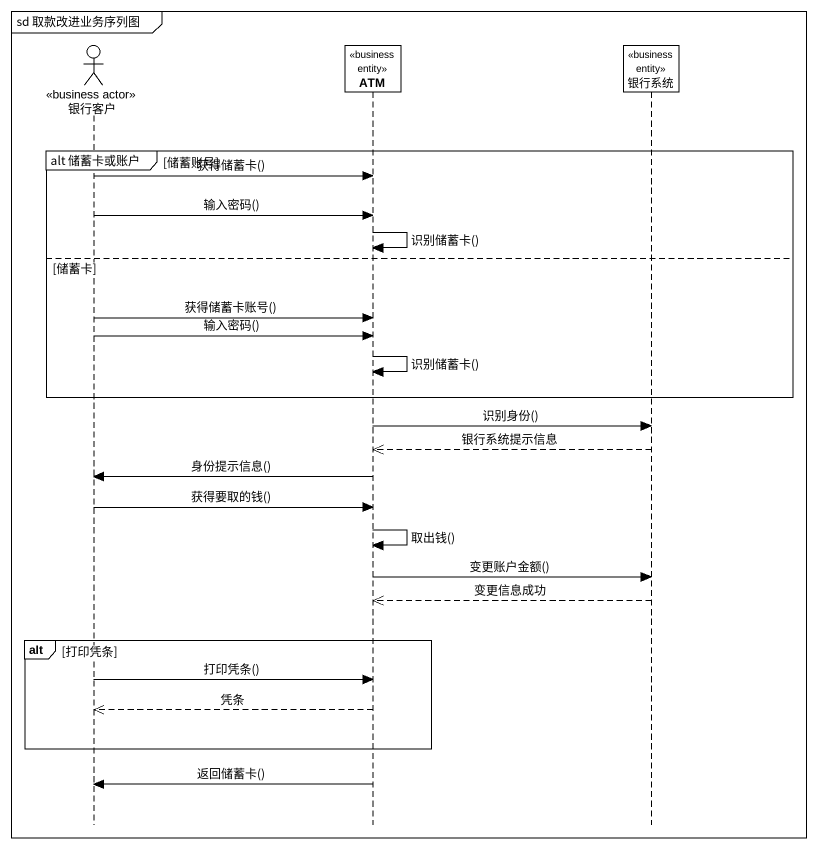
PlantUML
@startuml
mainframe sd 取款改进业务序列图
hide footbox
actor 银行客户 <<business actor>>
participant ATM <<business entity>>
participant 银行系统 <<business entity>>

group alt 储蓄卡或账户 [储蓄账号]
  银行客户 -> ATM : 获得储蓄卡()
  银行客户 -> ATM : 输入密码()
  ATM -> ATM : 识别储蓄卡()
else 储蓄卡
  银行客户 -> ATM : 获得储蓄卡账号()
  银行客户 -> ATM : 输入密码()
  ATM -> ATM : 识别储蓄卡()
end
ATM -> 银行系统 : 识别身份()
银行系统 -->> ATM : 银行系统提示信息
ATM -> 银行客户 : 身份提示信息()
银行客户 -> ATM : 获得要取的钱()
ATM -> ATM : 取出钱()
ATM -> 银行系统 : 变更账户金额()
银行系统 -->> ATM : 变更信息成功
alt 打印凭条
  银行客户 -> ATM : 打印凭条()
  ATM -->> 银行客户 : 凭条
end
ATM -> 银行客户 : 返回储蓄卡()
@enduml
